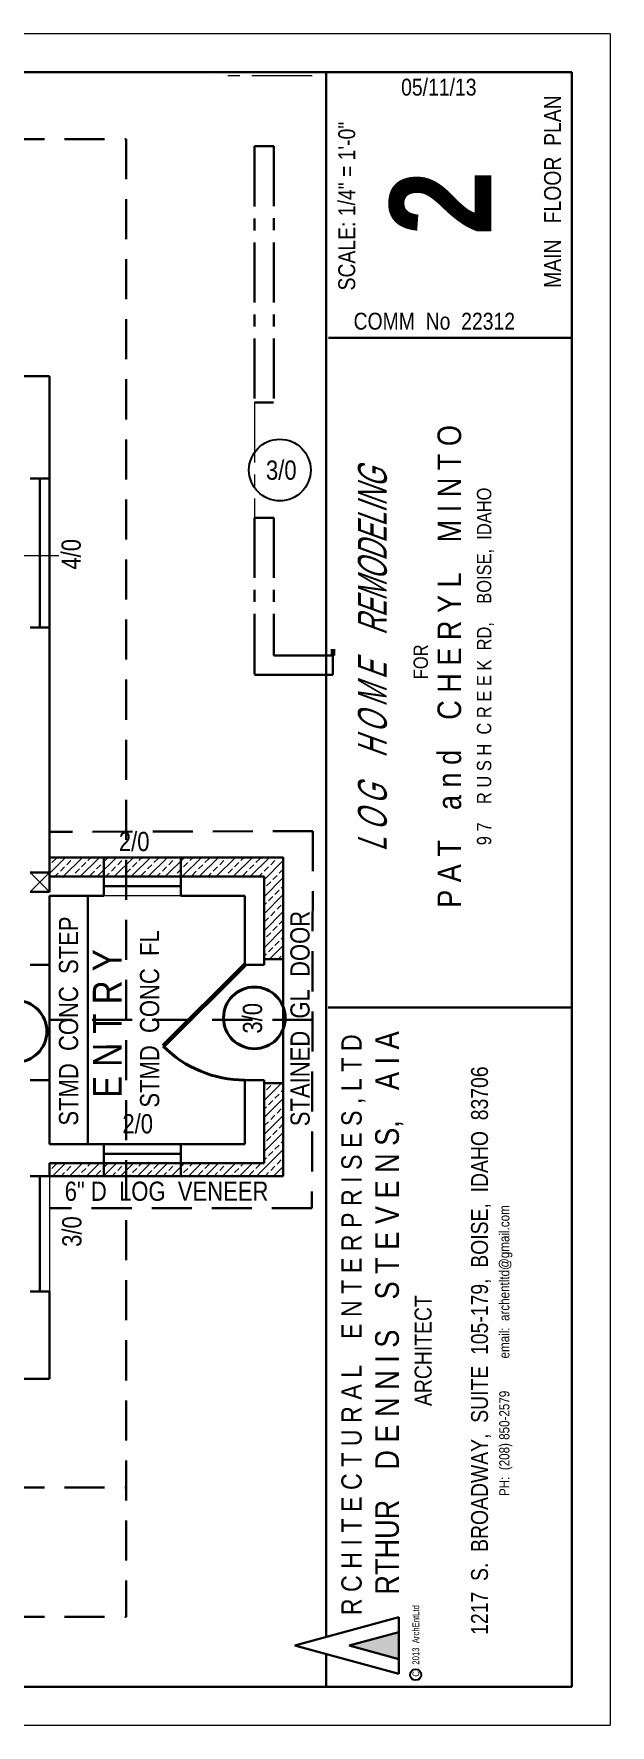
# Model space of a CAD drawing. Header units: inches. Extents: x 3832 to 7939, y 959 to 2015.
# Drawn here: x 7759 to 7939, y 1246 to 1774 of the extents above; entities that cross this region are included whole.
import ezdxf

# ---------------------------------------------------------------- set-up
doc = ezdxf.new("R2010")
doc.units = ezdxf.units.IN
doc.header["$MEASUREMENT"] = 0
doc.linetypes.add('CENTER', pattern=[2, 1.25, -0.25, 0.25, -0.25])
doc.linetypes.add('HIDDEN', pattern=[0.375, 0.25, -0.125])
for name, color, linetype, lineweight in [('DOORS', 7, 'Continuous', 60), ('ROOF', 7, 'HIDDEN', 30), ('STAIRS', 7, 'Continuous', 20), ('WALL FRAMING', 9, 'CENTER', 30), ('WALLS', 7, 'Continuous', 30), ('WINDOWS', 5, 'Continuous', 30)]:
    doc.layers.add(name, color=color, linetype=linetype, lineweight=lineweight)
for name, color, linetype in [('TEXT', 7, 'Continuous'), ('TEXT80', 9, 'Continuous'), ('TITLE BLOCK', 7, 'Continuous'), ('TITLE_BLOCK', 250, 'Continuous')]:
    doc.layers.add(name, color=color, linetype=linetype)
doc.styles.add('ARCH ENT', font='technical.ttf', dxfattribs={"height": 2})
doc.styles.add('ARCHENT', font='technical.ttf', dxfattribs={"height": 6})
doc.styles.add('EXIST', font='romans.shx', dxfattribs={"width": 0.75, "oblique": 20, "height": 12})
pattern_1 = [(45, (2723.5756, 93.7525), (-2.6516504, 2.6516504), []), (45, (2726.2272, 93.7525), (-2.6516504, 2.6516504), [1.875, -0.9375])]

msp = doc.modelspace()

# ---------------------------------------------------------------- hatches: boundary and pattern name
at = {"layer": 'DOORS', "linetype": 'Continuous', "lineweight": 9, "ltscale": 25}
h = msp.add_hatch(dxfattribs=at)
h.set_pattern_fill('ANSI33', color=6, scale=15, style=0)
h.set_pattern_definition(pattern_1)
h.paths.add_polyline_path([(7787.59, 1516.66), (7763.59, 1516.66), (7763.59, 1510.66), (7780.59, 1510.66), (7787.59, 1510.66)])
h.paths.add_polyline_path([(7836.59, 1516.66), (7787.59, 1516.66), (7787.59, 1510.66), (7804.59, 1510.66), (7830.59, 1510.66), (7830.59, 1484.85), (7836.59, 1484.85)])
h = msp.add_hatch(dxfattribs=at)
h.set_pattern_fill('ANSI33', color=6, scale=15, style=0)
h.set_pattern_definition(pattern_1)
h.paths.add_polyline_path([(7780.59, 1421.16), (7763.59, 1421.16), (7763.59, 1417.16), (7787.59, 1417.16), (7787.59, 1421.16)])
h.paths.add_polyline_path([(7836.59, 1417.16), (7836.59, 1446.16), (7830.59, 1446.16), (7830.59, 1421.16), (7804.59, 1421.16), (7787.59, 1421.16), (7787.59, 1417.16)])
at = {"layer": 'TITLE_BLOCK', "linetype": 'Continuous', "ltscale": 0.5}
msp.add_hatch(color=1, dxfattribs=at).paths.add_polyline_path([(7872.67, 1274.88), (7857.1, 1270.65), (7872.67, 1266.42)])

# ---------------------------------------------------------------- linework, layer by layer
at = {"layer": 'DOORS', "color": 9, "linetype": 'Continuous', "ltscale": 15}
msp.add_line((7852.09, 1581.66), (7852.09, 1579.66), dxfattribs=at)
at = {"layer": 'DOORS', "color": 6, "ltscale": 15}
msp.add_line((7824.59, 1483.16), (7799.14, 1457.7), dxfattribs=at)
at = {"layer": 'DOORS', "color": 6, "linetype": 'Continuous', "lineweight": 40, "ltscale": 15}
msp.add_arc((7824.59, 1483.16), 36, 225, 270, dxfattribs=at)
at = {"layer": 'ROOF', "linetype": 'HIDDEN', "ltscale": 50}
for p, q in [((7224.59, 1740.91), (7787.59, 1740.91)), ((7787.59, 1740.91), (7787.59, 1279.61)), ((7845.82, 1524.85), (7845.52, 1407.16)), ((7224.59, 1319.91), (7787.59, 1319.91))]:
    msp.add_line(p, q, dxfattribs=at)
at = {"layer": 'ROOF', "ltscale": 50}
for p, q in [((7845.82, 1524.85), (7763.59, 1524.66)), ((7845.52, 1407.16), (7763.59, 1407.16))]:
    msp.add_line(p, q, dxfattribs=at)
at = {"layer": 'ROOF', "color": 9, "ltscale": 50}
msp.add_line((7845.67, 1466), (7763.74, 1466), dxfattribs=at)
at = {"layer": 'ROOF', "color": 7, "linetype": 'HIDDEN', "ltscale": 50}
msp.add_line((7224.59, 1279.61), (7787.59, 1279.61), dxfattribs=at)
at = {"layer": 'STAIRS', "linetype": 'Continuous', "lineweight": 30, "ltscale": 15}
msp.add_line((7763.59, 1508.45), (7763.59, 1505.95), dxfattribs=at)
at = {"layer": 'TEXT', "color": 9, "linetype": 'Continuous', "ltscale": 15}
msp.add_circle((7835.5, 1637.58), 9.63, dxfattribs=at)
at = {"layer": 'TEXT', "color": 6, "linetype": 'Continuous', "lineweight": 40, "ltscale": 15}
msp.add_circle((7827.56, 1466.57), 9.63, dxfattribs=at)
at = {"layer": 'TEXT', "color": 7, "linetype": 'Continuous', "lineweight": 40, "ltscale": 15}
msp.add_circle((7753.18, 1462.35), 9.63, dxfattribs=at)
at = {"layer": 'TITLE BLOCK', "color": 7, "linetype": 'Continuous', "lineweight": 0, "ltscale": 0.5}
for p, q in [((7938.58, 1773.76), (7122.59, 1773.76)), ((7938.58, 1773.76), (7938.58, 1245.77)), ((7122.59, 1245.77), (7938.58, 1245.77))]:
    msp.add_line(p, q, dxfattribs=at)
at = {"layer": 'TITLE BLOCK', "color": 7, "linetype": 'Continuous', "lineweight": 30, "ltscale": 0.5}
for p, q in [((7926.58, 1761.76), (7146.59, 1761.76)), ((7850.01, 1273.32), (7850.01, 1761.76)), ((7926.58, 1257.77), (7926.58, 1761.76)), ((7850.61, 1469.84), (7926.58, 1469.84)), ((7872.67, 1279.47), (7840.19, 1270.65)), ((7872.67, 1279.47), (7872.67, 1261.83)), ((7872.67, 1279.44), (7872.67, 1261.8)), ((7872.67, 1274.85), (7857.1, 1270.62)), ((7872.67, 1274.85), (7857.1, 1270.62)), ((7850.01, 1257.77), (7850.01, 1267.99)), ((7872.67, 1266.39), (7857.1, 1270.62)), ((7872.67, 1266.39), (7857.1, 1270.62)), ((7146.59, 1257.77), (7926.58, 1257.77))]:
    msp.add_line(p, q, dxfattribs=at)
at = {"layer": 'TITLE BLOCK', "color": 7, "linetype": 'Continuous', "lineweight": 30, "ltscale": 0.0625}
msp.add_line((7840.19, 1270.65), (7872.67, 1261.83), dxfattribs=at)
at = {"layer": 'TITLE BLOCK', "color": 7, "linetype": 'Continuous', "lineweight": 30, "ltscale": 0.5, "const_width": 0.791}
msp.add_lwpolyline([(7850.61, 1678.86), (7926.58, 1678.86)], dxfattribs=at)
at = {"layer": 'TITLE BLOCK', "color": 7, "linetype": 'Continuous'}
msp.add_circle((7877.89, 1261.52), 1.75, dxfattribs=at)
at = {"layer": 'WALL FRAMING', "color": 9, "lineweight": 9, "ltscale": 15}
for p, q in [((7845.55, 1760.68), (7815.55, 1760.65)), ((7827.59, 1658.66), (7827.59, 1622.66))]:
    msp.add_line(p, q, dxfattribs=at)
at = {"layer": 'WALL FRAMING', "color": 9, "ltscale": 15}
for p, q in [((7827.59, 1738.66), (7827.59, 1658.66)), ((7827.64, 1738.66), (7833.64, 1738.67)), ((7833.59, 1738.67), (7833.59, 1658.67)), ((7833.55, 1658.67), (7827.55, 1658.66)), ((7833.59, 1622.67), (7827.59, 1622.66)), ((7827.59, 1622.66), (7827.59, 1573.66)), ((7833.59, 1622.67), (7833.59, 1579.66)), ((7757.59, 1588.41), (7763.59, 1588.41)), ((7852.09, 1579.66), (7833.59, 1579.66)), ((7852.09, 1579.66), (7852.09, 1573.66)), ((7852.09, 1573.66), (7827.59, 1573.66)), ((7827.59, 1573.66), (7833.59, 1573.66))]:
    msp.add_line(p, q, dxfattribs=at)
at = {"layer": 'WALL FRAMING', "color": 1, "linetype": 'Continuous', "lineweight": 9, "ltscale": 15}
for p, q in [((7757.59, 1511.91), (7763.59, 1505.91)), ((7757.59, 1505.91), (7763.59, 1511.91))]:
    msp.add_line(p, q, dxfattribs=at)
at = {"layer": 'WALL FRAMING', "color": 1, "ltscale": 15}
for p, q in [((7763.59, 1511.91), (7757.59, 1511.91)), ((7763.59, 1505.91), (7763.59, 1511.91)), ((7763.59, 1505.91), (7757.59, 1505.91))]:
    msp.add_line(p, q, dxfattribs=at)
at = {"layer": 'WALLS', "ltscale": 15}
for p, q in [((7716.59, 1666.91), (7763.59, 1666.91)), ((7763.59, 1666.91), (7763.59, 1634.91)), ((7757.59, 1634.91), (7763.59, 1634.91)), ((7763.59, 1634.91), (7763.59, 1588.41)), ((7757.59, 1588.41), (7763.59, 1588.41)), ((7763.59, 1588.41), (7763.59, 1510.66)), ((7780.59, 1510.66), (7763.59, 1510.66)), ((7830.59, 1510.66), (7804.59, 1510.66)), ((7830.59, 1510.66), (7830.59, 1483.16)), ((7780.59, 1504.66), (7763.59, 1504.66)), ((7763.59, 1504.66), (7763.59, 1483.16)), ((7775.59, 1504.66), (7775.59, 1427.16)), ((7824.59, 1504.66), (7804.59, 1504.66)), ((7824.59, 1504.66), (7824.59, 1483.16)), ((7763.59, 1483.16), (7757.59, 1483.16)), ((7763.59, 1483.16), (7763.59, 1447.16)), ((7830.59, 1483.16), (7824.59, 1483.16)), ((7763.59, 1447.16), (7757.59, 1447.16)), ((7763.59, 1447.16), (7763.59, 1427.16)), ((7824.59, 1447.16), (7824.59, 1427.16)), ((7830.59, 1447.16), (7824.59, 1447.16)), ((7830.59, 1447.16), (7830.59, 1421.16)), ((7780.59, 1427.16), (7763.59, 1427.16)), ((7824.59, 1427.16), (7804.59, 1427.16)), ((7763.59, 1421.16), (7763.59, 1417.16)), ((7780.59, 1421.16), (7763.59, 1421.16)), ((7804.59, 1421.16), (7780.59, 1421.16)), ((7830.59, 1421.16), (7804.59, 1421.16)), ((7757.59, 1417.16), (7763.59, 1417.16)), ((7763.59, 1381.16), (7763.59, 1353.91)), ((7763.59, 1353.91), (7742.59, 1353.91))]:
    msp.add_line(p, q, dxfattribs=at)
at = {"layer": 'WALLS', "color": 9, "lineweight": 9, "ltscale": 15}
msp.add_line((7754.59, 1610.91), (7766.59, 1610.91), dxfattribs=at)
at = {"layer": 'WALLS', "color": 6, "ltscale": 15}
for p, q in [((7780.59, 1516.66), (7763.59, 1516.66)), ((7780.59, 1516.66), (7780.59, 1504.66)), ((7804.59, 1516.66), (7804.59, 1504.66)), ((7836.59, 1516.66), (7804.59, 1516.66)), ((7836.59, 1484.85), (7830.59, 1484.85)), ((7836.59, 1484.85), (7836.59, 1446.16)), ((7836.59, 1446.16), (7830.59, 1446.16)), ((7804.59, 1427.16), (7780.59, 1427.16)), ((7780.59, 1427.16), (7780.59, 1417.16)), ((7804.59, 1427.16), (7804.59, 1417.16)), ((7836.59, 1417.16), (7763.59, 1417.16))]:
    msp.add_line(p, q, dxfattribs=at)
at = {"layer": 'WALLS', "color": 6, "lineweight": 30, "ltscale": 15}
msp.add_line((7804.59, 1516.66), (7780.59, 1516.66), dxfattribs=at)
at = {"layer": 'WALLS', "color": 6, "ltscale": 25}
for p, q in [((7836.59, 1484.85), (7836.59, 1516.71)), ((7836.59, 1446.16), (7836.59, 1417.11))]:
    msp.add_line(p, q, dxfattribs=at)
at = {"layer": 'WALLS', "color": 9, "lineweight": 30, "ltscale": 15}
msp.add_line((7804.59, 1510.66), (7780.59, 1510.66), dxfattribs=at)
at = {"layer": 'WALLS', "color": 6, "lineweight": 20, "ltscale": 15}
msp.add_line((7804.59, 1504.66), (7780.59, 1504.66), dxfattribs=at)
at = {"layer": 'WALLS', "lineweight": 20, "ltscale": 15}
msp.add_line((7763.59, 1417.16), (7763.59, 1381.16), dxfattribs=at)
at = {"layer": 'WALLS', "color": 9, "ltscale": 15}
msp.add_line((7757.59, 1381.16), (7763.59, 1381.16), dxfattribs=at)
at = {"layer": 'WINDOWS', "color": 5, "ltscale": 15}
for p, q in [((7760.59, 1634.91), (7760.59, 1588.41)), ((7780.59, 1507.66), (7804.59, 1507.66)), ((7780.59, 1424.16), (7804.59, 1424.16))]:
    msp.add_line(p, q, dxfattribs=at)
at = {"layer": 'WINDOWS', "ltscale": 15}
msp.add_line((7760.59, 1381.16), (7760.59, 1417.16), dxfattribs=at)

# ---------------------------------------------------------------- texts
at = {"layer": 'TEXT80', "color": 9, "char_height": 6, "width": 360.0625, "attachment_point": 5, "style": 'ARCHENT'}
for s, insert, rotation in [('{\\C7;3/0}', (7835.95, 1637.52), 0.0328), ('{\\C7;4/0}', (7770.42, 1611.28), 90.0328), ('{\\C7;2/0}', (7790.05, 1521.59), 0.0328), ('{\\C6;STAINED  GL  DOOR}', (7841.84, 1466.36), 90.0328), ('{\\C7;2/0}', (7791.15, 1433.47), 0.0328), ('{\\C6;6" D  LOG  VENEER}', (7800.15, 1412.42), 0.0328)]:
    msp.add_mtext(s, dxfattribs=dict(at, insert=insert, rotation=rotation))
at = {"layer": 'TEXT80', "width": 360.0625, "attachment_point": 5, "rotation": 90.0328, "style": 'ARCHENT'}
for s, insert, char_height in [('{\\C6;STMD  CONC  STEP}', (7769.61, 1465.58), 6), ('{\\C6;STMD  CONC  FL}', (7794.9, 1466.23), 6), ('{\\C7;E N T R Y}', (7781.65, 1464.8), 9)]:
    msp.add_mtext(s, dxfattribs=dict(at, insert=insert, char_height=char_height))
at = {"layer": 'TEXT80', "color": 6, "insert": (7826.99, 1466.44), "char_height": 6, "width": 360.0625, "attachment_point": 5, "rotation": 90.0328, "style": 'ARCHENT'}
msp.add_mtext('3/0', dxfattribs=at)
at = {"layer": 'TITLE BLOCK', "color": 7, "linetype": 'Continuous', "lineweight": 30, "ltscale": 0.5, "char_height": 5.2755, "attachment_point": 5, "style": 'ARCH ENT'}
for s, insert in [('\\A1;05/11/13', (7885.11, 1757.08)), ('COMM  No  22312', (7883.7, 1684.02))]:
    msp.add_mtext(s, dxfattribs=dict(at, insert=insert))
at = {"layer": 'TITLE BLOCK', "color": 7, "linetype": 'Continuous', "lineweight": 30, "ltscale": 0.5, "rotation": 90, "style": 'ARCH ENT'}
for s, insert, char_height, attachment_point in [('MAIN   FLOOR  PLAN', (7920.63, 1724.51), 5.2755, 5), ('SCALE: 1/4" = 1\'-0"  ', (7856.42, 1719.98), 5.2755, 5), ('{\\fTechnical|b1|i0|c0|p34;2}', (7869.8, 1720.92), 31.6532, 2), ('\\P{\\H0.3769x;  FOR\\P\\H1.644x;P A T    a n d    C H E R Y L    M I N T O\\P\\H0.6083x;9 7    R U S H  C R E E K  RD,    BOISE,  IDAHO}', (7879.85, 1576.28), 11.9011, 5), ('        R C H I T E C T U R A L    E N T E R P R I S E S , L T D\\P{\\H1.167x;          RTHUR    D E N N I S    S T E V E N S,    A I A\\P\\H0.7145x;ARCHITECT\\P\\P1217  S.  BROADWAY,  SUITE  105-179,  BOISE,  IDAHO  83706\\P\\H0.5999x;PH:  (208) 850-2579          email:  archentltd@gmail.com}', (7854.7, 1362.69), 6.3306, 2)]:
    msp.add_mtext(s, dxfattribs=dict(at, insert=insert, char_height=char_height, attachment_point=attachment_point))
at = {"layer": 'TITLE BLOCK', "color": 7, "linetype": 'Continuous', "lineweight": 9, "ltscale": 50, "insert": (7859.88, 1578.23), "char_height": 9, "width": 201.5, "attachment_point": 2, "rotation": 90, "style": 'EXIST'}
msp.add_mtext('{\\fTechnical|b0|i0|c0|p34;L O G    H O M E    REMODELING}', dxfattribs=at)
at = {"layer": 'TITLE BLOCK', "color": 7, "linetype": 'HIDDEN', "insert": (7876.89, 1260.92), "char_height": 2.0983, "width": 29.5, "attachment_point": 1, "rotation": 90, "style": 'ARCHENT'}
msp.add_mtext('C   2013  ArchEntLtd', dxfattribs=at)
at = {"layer": 'WALLS', "color": 9, "insert": (7770.63, 1399.86), "char_height": 6, "width": 360.0625, "attachment_point": 5, "rotation": 90.0328, "style": 'ARCHENT'}
msp.add_mtext('{\\C7;3/0}', dxfattribs=at)

doc.saveas('drawing.dxf')
